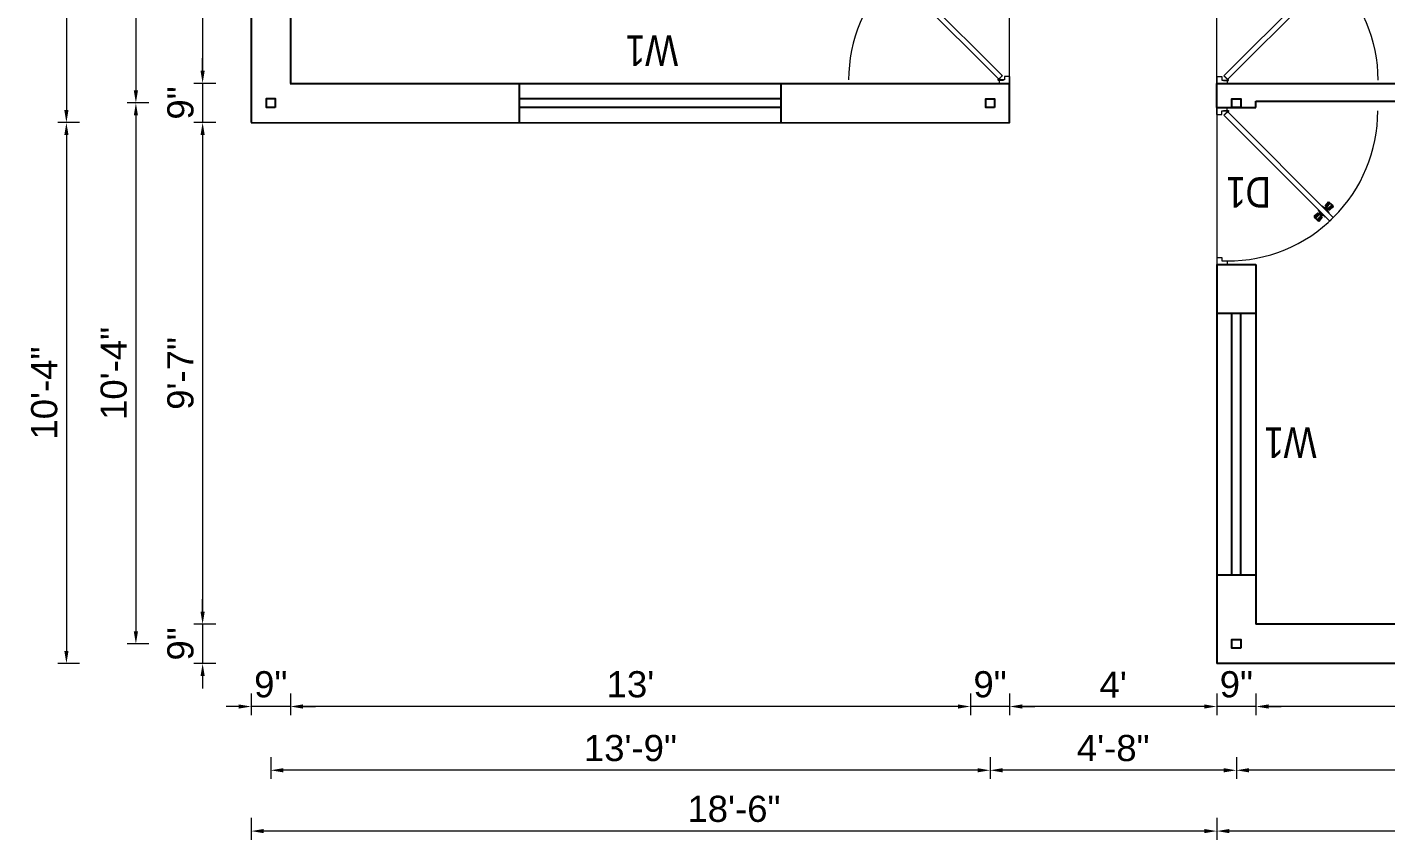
# Model space of a CAD drawing. Header units: inches. Extents: x 392906 to 410488, y -52747 to -40742.
# Drawn here: x 400157.8 to 400469.4, y -49512.9 to -49326.5 of the extents above; entities that cross this region are included whole.
import ezdxf

# ---------------------------------------------------------------- set-up
doc = ezdxf.new("R2010")
doc.units = ezdxf.units.IN
doc.header["$LTSCALE"] = 2
doc.header["$MEASUREMENT"] = 0
doc.header["$PDMODE"] = 34
doc.layers.get('0').update_dxf_attribs({"linetype": 'CONTINUOUS'})
doc.layers.get('DEFPOINTS').update_dxf_attribs({"color": 141, "linetype": 'CONTINUOUS'})
for name, color, linetype, lineweight in [('DOOR & WIN', 1, 'CONTINUOUS', 25), ('PUERTAS', 7, 'CONTINUOUS', 9), ('steps', 253, 'CONTINUOUS', 20)]:
    doc.layers.add(name, color=color, linetype=linetype, lineweight=lineweight)
doc.styles.add('Lettring Text', font='arial.ttf')
doc.styles.get("Standard").update_dxf_attribs({"font": 'ARIALN.TTF'})
doc.dimstyles.new('Copy of Standard', dxfattribs={"dimtxt": 6, "dimasz": 2.875, "dimexe": 2, "dimexo": 4, "dimgap": 2, "dimtad": 1, "dimdec": 0, "dimrnd": 1, "dimzin": 0, "dimdsep": 46, "dimlunit": 4, "dimtxsty": 'Lettring Text', "dimcen": 0.1, "dimclrd": 7, "dimclre": 7, "dimclrt": 7, "dimazin": 0, "dimtfac": 0.645, "dimtdec": 0, "dimtmove": 1, "dimatfit": 0, "dimfxl": 3, "dimfxlon": 1, "dimtfillclr": 256, "dimtolj": 1, "dimtzin": 0, "dimlwd": -1, "dimlwe": -1, "dimarcsym": 2})

# ---------------------------------------------------------------- blocks, each defined once
blk = doc.blocks.new('3ft')
at = {"layer": 'PUERTAS', "color": 6}
for p, q in [((1.01, 2.52), (25.23, 26.74)), ((26.05, 25.92), (1.77, 1.64)), ((26.05, 25.92), (25.23, 26.74)), ((0, 2.4), (0, 0)), ((0.72, 2.4), (0, 2.4)), ((1.6, 0), (0, 0)), ((0.72, 1.52), (0.72, 2.44)), ((0.8, 1.52), (0.72, 1.52)), ((0.8, 1.52), (0.8, 2.41)), ((0.8, 1.2), (0.8, 1.52)), ((1.6, 1.2), (0.8, 1.2)), ((1.57, 1.84), (0.94, 2.47)), ((1.63, 1.89), (0.97, 2.55)), ((1.63, 1.89), (1.57, 1.84)), ((1.77, 1.64), (1.57, 1.84)), ((1.6, 0), (1.6, 1.2)), ((34.4, 0), (34.4, 1.2)), ((34.4, 1.2), (35.2, 1.2)), ((34.4, 0), (36, 0)), ((35.2, 1.2), (35.2, 2.4)), ((35.2, 2.4), (36, 2.4)), ((36, 0), (36, 2.4))]:
    blk.add_line(p, q, dxfattribs=at)
at = {"layer": 'PUERTAS', "color": 8}
for p, q in [((22.57, 24.94), (21.65, 25.68)), ((22.63, 24.99), (21.69, 25.75)), ((22.74, 25.1), (21.84, 25.9)), ((22.13, 26.28), (21.98, 26.13)), ((22.88, 25.24), (22.01, 26.06)), ((22.13, 26.28), (22.27, 26.42)), ((22.29, 26.41), (22.27, 26.42)), ((23.16, 25.52), (22.34, 26.39)), ((23.3, 25.66), (22.5, 26.56)), ((23.41, 25.77), (22.65, 26.71)), ((23.46, 25.83), (22.72, 26.75)), ((22.95, 24.96), (22.84, 25.07)), ((22.98, 24.99), (22.86, 25.1)), ((23.03, 25.04), (22.91, 25.15)), ((23.11, 25.12), (22.99, 25.23)), ((23.13, 24.76), (23.18, 24.99)), ((23.28, 25.3), (23.17, 25.41)), ((23.36, 25.37), (23.25, 25.49)), ((23.31, 24.94), (23.28, 25.08)), ((23.41, 25.43), (23.3, 25.54)), ((23.46, 25.09), (23.32, 25.13)), ((23.44, 25.45), (23.33, 25.56)), ((23.64, 25.27), (23.41, 25.22)), ((23.87, 25.49), (23.49, 25.3)), ((24.08, 25.71), (23.57, 25.38)), ((22.69, 24.32), (23.02, 24.83)), ((22.91, 24.53), (23.1, 24.91)), ((23.63, 23.38), (24.14, 23.72)), ((23.84, 23.6), (24.22, 23.79)), ((24.07, 23.82), (24.3, 23.88)), ((24.25, 24), (24.39, 23.97)), ((24.25, 23.26), (24.99, 22.34)), ((24.27, 23.64), (24.38, 23.53)), ((24.3, 23.67), (24.41, 23.56)), ((24.3, 23.32), (25.06, 22.38)), ((24.35, 23.72), (24.46, 23.61)), ((24.4, 24.15), (24.43, 24.01)), ((24.41, 23.43), (25.2, 22.53)), ((24.43, 23.8), (24.54, 23.69)), ((24.58, 24.33), (24.52, 24.1)), ((24.55, 23.57), (25.37, 22.7)), ((24.6, 23.97), (24.72, 23.86)), ((24.8, 24.56), (24.61, 24.18)), ((25.02, 24.77), (24.68, 24.26)), ((24.68, 24.05), (24.79, 23.94)), ((24.73, 24.1), (24.85, 23.99)), ((24.76, 24.13), (24.87, 24.02)), ((24.83, 23.85), (25.7, 23.03)), ((24.97, 23.99), (25.87, 23.2)), ((25.08, 24.1), (26.02, 23.34)), ((25.14, 24.15), (26.06, 23.41)), ((25.58, 22.82), (25.43, 22.67)), ((25.58, 22.82), (25.73, 22.97)), ((25.72, 22.98), (25.73, 22.97)), ((0, 0), (36, 0))]:
    blk.add_line(p, q, dxfattribs=at)
at = {"layer": 'PUERTAS', "color": 1}
for p, q in [((21.67, 25.73), (22.17, 26.23)), ((22.49, 24.95), (21.67, 25.61)), ((21.7, 25.82), (22.14, 26.26)), ((21.73, 25.79), (21.7, 25.82)), ((22.58, 26.7), (22.14, 26.26)), ((22.67, 26.73), (22.17, 26.23)), ((22.61, 26.67), (22.58, 26.7)), ((22.6, 24.96), (23.02, 25.38)), ((22.7, 25.07), (22.71, 25.06)), ((23.45, 25.91), (22.79, 26.73)), ((22.82, 25.06), (23.08, 25.32)), ((22.94, 24.95), (22.83, 25.07)), ((22.93, 24.94), (23.19, 25.21)), ((23.44, 25.81), (23.02, 25.38)), ((23.34, 25.58), (23.08, 25.32)), ((23.46, 25.47), (23.19, 25.21)), ((23.33, 25.7), (23.34, 25.69)), ((23.45, 25.46), (23.33, 25.57)), ((23.57, 25.47), (23.57, 25.47)), ((24.15, 25.79), (23.68, 25.48)), ((23.68, 25.48), (23.68, 25.48)), ((24.27, 25.78), (24.26, 25.79)), ((25.09, 24.96), (25.1, 24.95)), ((22.61, 24.25), (22.92, 24.72)), ((22.62, 24.13), (22.61, 24.14)), ((22.92, 24.72), (22.92, 24.72)), ((22.93, 24.84), (22.93, 24.83)), ((23.44, 23.31), (23.45, 23.3)), ((23.56, 23.3), (24.03, 23.61)), ((24.03, 23.61), (24.03, 23.62)), ((24.14, 23.62), (24.14, 23.62)), ((24.25, 23.62), (24.51, 23.89)), ((24.26, 23.29), (24.69, 23.71)), ((24.26, 23.63), (24.37, 23.52)), ((24.26, 23.18), (24.92, 22.37)), ((24.37, 23.52), (24.63, 23.77)), ((24.37, 23.4), (24.37, 23.4)), ((24.78, 24.15), (24.51, 23.89)), ((24.89, 24.03), (24.63, 23.77)), ((25.11, 24.14), (24.69, 23.71)), ((24.77, 24.14), (24.88, 24.03)), ((24.79, 24.38), (24.78, 24.37)), ((24.78, 24.26), (24.78, 24.26)), ((25.1, 24.84), (24.79, 24.38)), ((25, 24.03), (25, 24.03)), ((25.04, 22.36), (25.54, 22.86)), ((25.1, 22.42), (25.13, 22.39)), ((25.13, 22.39), (25.57, 22.83)), ((25.22, 24.14), (26.03, 23.48)), ((26.04, 23.37), (25.54, 22.86)), ((26.01, 23.27), (25.57, 22.83)), ((25.98, 23.3), (26.01, 23.27))]:
    blk.add_line(p, q, dxfattribs=at)
at = {"layer": 'PUERTAS', "color": 2}
for p, q in [((21.99, 26.11), (21.98, 26.13)), ((25.42, 22.68), (25.43, 22.67))]:
    blk.add_line(p, q, dxfattribs=at)
at = {"layer": 'PUERTAS', "color": 6}
for radius in [0.155, 0.0752]:
    blk.add_circle((0.82, 2.56), radius, dxfattribs=at)
blk.add_arc((0.82, 2.56), 34.38, 359.7285, 90.0333, dxfattribs=at)
at = {"layer": 'PUERTAS', "color": 1}
for centre, start, end in [((22.54, 25.01), 231.0764, 315), ((22.73, 26.68), 38.9236, 135), ((22.77, 25.12), 225, 315), ((22.99, 24.89), 135, 219.7428), ((23.28, 25.63), 315, 45), ((23.39, 25.86), 315, 38.9236), ((23.51, 25.41), 50.2572, 135), ((23.62, 25.53), 230.2572, 315), ((24.2, 25.73), 45, 135), ((25.04, 24.89), 315, 45), ((22.67, 24.2), 135, 225), ((22.87, 24.78), 315, 39.7428), ((23.51, 23.36), 225, 315), ((24.09, 23.56), 50.2572, 135), ((24.2, 23.68), 230.2572, 315), ((24.32, 23.23), 135, 218.9236), ((24.42, 23.46), 135, 225), ((24.84, 24.31), 135, 219.7428), ((24.72, 24.21), 315, 39.7428), ((24.94, 23.98), 45, 135), ((24.98, 22.42), 218.9236, 315), ((25.17, 24.08), 51.0764, 135), ((25.98, 23.42), 315, 51.0764)]:
    blk.add_arc(centre, 0.08, start, end, dxfattribs=at)
blk = doc.blocks.new('*U199')
at = {"color": 3, "xscale": -1}
blk.add_blockref('3ft', (42, 0), dxfattribs=at)
blk = doc.blocks.new('*D682')
at = {"layer": 'DEFPOINTS', "color": 0, "ltscale": 0.5, "transparency": 16777216}
for p in [(400439.63, -49463.44), (400582.67, -49472.44), (400439.63, -49482.29)]:
    blk.add_point(p, dxfattribs=at)
at = {"layer": 'steps', "color": 7, "ltscale": 0.5, "transparency": 16777216}
for p, q in [((400439.63, -49479.29), (400439.63, -49484.29)), ((400582.67, -49479.29), (400582.67, -49484.29)), ((400579.79, -49482.29), (400442.51, -49482.29))]:
    blk.add_line(p, q, dxfattribs=at)
for points in [[(400442.51, -49481.81), (400442.51, -49482.77), (400439.63, -49482.29)], [(400579.79, -49481.81), (400579.79, -49482.77), (400582.67, -49482.29)]]:
    blk.add_solid(points, dxfattribs=at)
at = {"layer": 'steps', "color": 7, "ltscale": 0.5, "transparency": 16777216, "insert": (400511.15, -49477.28), "char_height": 6, "attachment_point": 5, "style": 'Lettring Text'}
blk.add_mtext('\\A1;11\'-11"', dxfattribs=at)
blk = doc.blocks.new('*D683')
at = {"layer": 'DEFPOINTS', "color": 0, "ltscale": 0.5, "transparency": 16777216}
for p in [(400439.63, -49463.44), (400430.63, -49472.44), (400430.63, -49482.29)]:
    blk.add_point(p, dxfattribs=at)
at = {"layer": 'steps', "color": 7, "ltscale": 0.5, "transparency": 16777216}
for p, q in [((400430.63, -49479.29), (400430.63, -49484.29)), ((400439.63, -49479.29), (400439.63, -49484.29)), ((400427.76, -49482.29), (400424.88, -49482.29)), ((400439.63, -49482.29), (400430.63, -49482.29)), ((400442.51, -49482.29), (400445.38, -49482.29))]:
    blk.add_line(p, q, dxfattribs=at)
for points in [[(400427.76, -49481.81), (400427.76, -49482.77), (400430.63, -49482.29)], [(400442.51, -49481.81), (400442.51, -49482.77), (400439.63, -49482.29)]]:
    blk.add_solid(points, dxfattribs=at)
at = {"layer": 'steps', "color": 7, "ltscale": 0.5, "transparency": 16777216, "insert": (400435.13, -49477.23), "char_height": 6, "attachment_point": 5, "style": 'Lettring Text'}
blk.add_mtext('\\A1;9"', dxfattribs=at)
blk = doc.blocks.new('*D684')
at = {"layer": 'DEFPOINTS', "color": 0, "ltscale": 0.5, "transparency": 16777216}
for p in [(400383.13, -49348.45), (400430.63, -49472.44), (400383.13, -49482.29)]:
    blk.add_point(p, dxfattribs=at)
at = {"layer": 'steps', "color": 7, "ltscale": 0.5, "transparency": 16777216}
for p, q in [((400383.13, -49479.29), (400383.13, -49484.29)), ((400430.63, -49479.29), (400430.63, -49484.29)), ((400427.76, -49482.29), (400386.01, -49482.29))]:
    blk.add_line(p, q, dxfattribs=at)
for points in [[(400386.01, -49481.81), (400386.01, -49482.77), (400383.13, -49482.29)], [(400427.76, -49481.81), (400427.76, -49482.77), (400430.63, -49482.29)]]:
    blk.add_solid(points, dxfattribs=at)
at = {"layer": 'steps', "color": 7, "ltscale": 0.5, "transparency": 16777216, "insert": (400406.88, -49477.29), "char_height": 6, "attachment_point": 5, "style": 'Lettring Text'}
blk.add_mtext("\\A1;4'", dxfattribs=at)
blk = doc.blocks.new('*D685')
at = {"layer": 'DEFPOINTS', "color": 0, "ltscale": 0.5, "transparency": 16777216}
for p in [(400374.13, -49303.45), (400383.13, -49348.45), (400374.13, -49482.29)]:
    blk.add_point(p, dxfattribs=at)
at = {"layer": 'steps', "color": 7, "ltscale": 0.5, "transparency": 16777216}
for p, q in [((400374.13, -49479.29), (400374.13, -49484.29)), ((400383.13, -49479.29), (400383.13, -49484.29)), ((400371.26, -49482.29), (400368.38, -49482.29)), ((400383.13, -49482.29), (400374.13, -49482.29)), ((400386.01, -49482.29), (400388.88, -49482.29))]:
    blk.add_line(p, q, dxfattribs=at)
for points in [[(400371.26, -49481.81), (400371.26, -49482.77), (400374.13, -49482.29)], [(400386.01, -49481.81), (400386.01, -49482.77), (400383.13, -49482.29)]]:
    blk.add_solid(points, dxfattribs=at)
at = {"layer": 'steps', "color": 7, "ltscale": 0.5, "transparency": 16777216, "insert": (400378.63, -49477.23), "char_height": 6, "attachment_point": 5, "style": 'Lettring Text'}
blk.add_mtext('\\A1;9"', dxfattribs=at)
blk = doc.blocks.new('*D686')
at = {"layer": 'DEFPOINTS', "color": 0, "ltscale": 0.5, "transparency": 16777216}
for p in [(400374.13, -49303.45), (400218.13, -49339.42), (400218.13, -49482.29)]:
    blk.add_point(p, dxfattribs=at)
at = {"layer": 'steps', "color": 7, "ltscale": 0.5, "transparency": 16777216}
for p, q in [((400218.13, -49479.29), (400218.13, -49484.29)), ((400374.13, -49479.29), (400374.13, -49484.29)), ((400371.26, -49482.29), (400221.01, -49482.29))]:
    blk.add_line(p, q, dxfattribs=at)
for points in [[(400221.01, -49481.81), (400221.01, -49482.77), (400218.13, -49482.29)], [(400371.26, -49481.81), (400371.26, -49482.77), (400374.13, -49482.29)]]:
    blk.add_solid(points, dxfattribs=at)
at = {"layer": 'steps', "color": 7, "ltscale": 0.5, "transparency": 16777216, "insert": (400296.13, -49477.23), "char_height": 6, "attachment_point": 5, "style": 'Lettring Text'}
blk.add_mtext("\\A1;13'", dxfattribs=at)
blk = doc.blocks.new('*D687')
at = {"layer": 'DEFPOINTS', "color": 0, "ltscale": 0.5, "transparency": 16777216}
for p in [(400218.13, -49339.42), (400209.13, -49348.42), (400209.13, -49482.29)]:
    blk.add_point(p, dxfattribs=at)
at = {"layer": 'steps', "color": 7, "ltscale": 0.5, "transparency": 16777216}
for p, q in [((400209.13, -49479.29), (400209.13, -49484.29)), ((400218.13, -49479.29), (400218.13, -49484.29)), ((400206.26, -49482.29), (400203.38, -49482.29)), ((400218.13, -49482.29), (400209.13, -49482.29)), ((400221.01, -49482.29), (400223.88, -49482.29))]:
    blk.add_line(p, q, dxfattribs=at)
for points in [[(400206.26, -49481.81), (400206.26, -49482.77), (400209.13, -49482.29)], [(400221.01, -49481.81), (400221.01, -49482.77), (400218.13, -49482.29)]]:
    blk.add_solid(points, dxfattribs=at)
at = {"layer": 'steps', "color": 7, "ltscale": 0.5, "transparency": 16777216, "insert": (400213.63, -49477.23), "char_height": 6, "attachment_point": 5, "style": 'Lettring Text'}
blk.add_mtext('\\A1;9"', dxfattribs=at)
blk = doc.blocks.new('*D688')
at = {"layer": 'DEFPOINTS', "color": 0, "ltscale": 0.5, "transparency": 16777216}
for p in [(400435.13, -49467.94), (400586.79, -49467.94), (400435.13, -49496.91)]:
    blk.add_point(p, dxfattribs=at)
at = {"layer": 'steps', "color": 7, "ltscale": 0.5, "transparency": 16777216}
for p, q in [((400435.13, -49493.91), (400435.13, -49498.91)), ((400586.79, -49493.91), (400586.79, -49498.91)), ((400583.91, -49496.91), (400438.01, -49496.91))]:
    blk.add_line(p, q, dxfattribs=at)
for points in [[(400438.01, -49496.43), (400438.01, -49497.39), (400435.13, -49496.91)], [(400583.91, -49496.43), (400583.91, -49497.39), (400586.79, -49496.91)]]:
    blk.add_solid(points, dxfattribs=at)
at = {"layer": 'steps', "color": 7, "ltscale": 0.5, "transparency": 16777216, "insert": (400510.96, -49491.85), "char_height": 6, "attachment_point": 5, "style": 'Lettring Text'}
blk.add_mtext('\\A1;12\'-8"', dxfattribs=at)
blk = doc.blocks.new('*D689')
at = {"layer": 'DEFPOINTS', "color": 0, "ltscale": 0.5, "transparency": 16777216}
for p in [(400378.63, -49343.95), (400435.13, -49467.94), (400378.63, -49496.91)]:
    blk.add_point(p, dxfattribs=at)
at = {"layer": 'steps', "color": 7, "ltscale": 0.5, "transparency": 16777216}
for p, q in [((400378.63, -49493.91), (400378.63, -49498.91)), ((400435.13, -49493.91), (400435.13, -49498.91)), ((400432.26, -49496.91), (400381.51, -49496.91))]:
    blk.add_line(p, q, dxfattribs=at)
for points in [[(400381.51, -49496.43), (400381.51, -49497.39), (400378.63, -49496.91)], [(400432.26, -49496.43), (400432.26, -49497.39), (400435.13, -49496.91)]]:
    blk.add_solid(points, dxfattribs=at)
at = {"layer": 'steps', "color": 7, "ltscale": 0.5, "transparency": 16777216, "insert": (400406.88, -49491.85), "char_height": 6, "attachment_point": 5, "style": 'Lettring Text'}
blk.add_mtext('\\A1;4\'-8"', dxfattribs=at)
blk = doc.blocks.new('*D690')
at = {"layer": 'DEFPOINTS', "color": 0, "ltscale": 0.5, "transparency": 16777216}
for p in [(400213.63, -49343.92), (400378.63, -49343.95), (400213.63, -49496.91)]:
    blk.add_point(p, dxfattribs=at)
at = {"layer": 'steps', "color": 7, "ltscale": 0.5, "transparency": 16777216}
for p, q in [((400213.63, -49493.91), (400213.63, -49498.91)), ((400378.63, -49493.91), (400378.63, -49498.91)), ((400375.76, -49496.91), (400216.51, -49496.91))]:
    blk.add_line(p, q, dxfattribs=at)
for points in [[(400216.51, -49496.43), (400216.51, -49497.39), (400213.63, -49496.91)], [(400375.76, -49496.43), (400375.76, -49497.39), (400378.63, -49496.91)]]:
    blk.add_solid(points, dxfattribs=at)
at = {"layer": 'steps', "color": 7, "ltscale": 0.5, "transparency": 16777216, "insert": (400296.13, -49491.84), "char_height": 6, "attachment_point": 5, "style": 'Lettring Text'}
blk.add_mtext('\\A1;13\'-9"', dxfattribs=at)
blk = doc.blocks.new('*D691')
at = {"layer": 'DEFPOINTS', "color": 0, "ltscale": 0.5, "transparency": 16777216}
for p in [(400430.63, -49472.44), (400591.7, -49472.44), (400430.63, -49510.85)]:
    blk.add_point(p, dxfattribs=at)
at = {"layer": 'steps', "color": 7, "ltscale": 0.5, "transparency": 16777216}
for p, q in [((400430.63, -49507.85), (400430.63, -49512.85)), ((400591.7, -49507.85), (400591.7, -49512.85)), ((400588.83, -49510.85), (400433.51, -49510.85))]:
    blk.add_line(p, q, dxfattribs=at)
for points in [[(400433.51, -49510.37), (400433.51, -49511.33), (400430.63, -49510.85)], [(400588.83, -49510.37), (400588.83, -49511.33), (400591.7, -49510.85)]]:
    blk.add_solid(points, dxfattribs=at)
at = {"layer": 'steps', "color": 7, "ltscale": 0.5, "transparency": 16777216, "insert": (400511.17, -49505.79), "char_height": 6, "attachment_point": 5, "style": 'Lettring Text'}
blk.add_mtext('\\A1;13\'-5"', dxfattribs=at)
blk = doc.blocks.new('*D692')
at = {"layer": 'DEFPOINTS', "color": 0, "ltscale": 0.5, "transparency": 16777216}
for p in [(400209.13, -49348.42), (400430.63, -49472.44), (400209.13, -49510.85)]:
    blk.add_point(p, dxfattribs=at)
at = {"layer": 'steps', "color": 7, "ltscale": 0.5, "transparency": 16777216}
for p, q in [((400209.13, -49507.85), (400209.13, -49512.85)), ((400430.63, -49507.85), (400430.63, -49512.85)), ((400427.76, -49510.85), (400212.01, -49510.85))]:
    blk.add_line(p, q, dxfattribs=at)
for points in [[(400212.01, -49510.37), (400212.01, -49511.33), (400209.13, -49510.85)], [(400427.76, -49510.37), (400427.76, -49511.33), (400430.63, -49510.85)]]:
    blk.add_solid(points, dxfattribs=at)
at = {"layer": 'steps', "color": 7, "ltscale": 0.5, "transparency": 16777216, "insert": (400319.88, -49505.79), "char_height": 6, "attachment_point": 5, "style": 'Lettring Text'}
blk.add_mtext('\\A1;18\'-6"', dxfattribs=at)
blk = doc.blocks.new('*D702')
at = {"layer": 'DEFPOINTS', "color": 0, "ltscale": 0.5, "transparency": 16777216}
for p in [(400218.13, -49219.42), (400198, -49339.42), (400218.1, -49339.42)]:
    blk.add_point(p, dxfattribs=at)
at = {"layer": 'steps', "color": 7, "ltscale": 0.5, "transparency": 16777216}
for p, q in [((400201, -49219.42), (400196, -49219.42)), ((400198, -49222.29), (400198, -49336.54)), ((400201, -49339.42), (400196, -49339.42))]:
    blk.add_line(p, q, dxfattribs=at)
for points in [[(400197.52, -49222.29), (400198.48, -49222.29), (400198, -49219.42)], [(400197.52, -49336.54), (400198.48, -49336.54), (400198, -49339.42)]]:
    blk.add_solid(points, dxfattribs=at)
at = {"layer": 'steps', "color": 7, "ltscale": 0.5, "transparency": 16777216, "insert": (400192.94, -49279.42), "char_height": 6, "attachment_point": 5, "rotation": 90, "style": 'Lettring Text'}
blk.add_mtext("\\A1;10'", dxfattribs=at)
blk = doc.blocks.new('*D703')
at = {"layer": 'DEFPOINTS', "color": 0, "ltscale": 0.5, "transparency": 16777216}
for p in [(400218.1, -49339.42), (400198, -49348.42), (400209.13, -49348.42)]:
    blk.add_point(p, dxfattribs=at)
at = {"layer": 'steps', "color": 7, "ltscale": 0.5, "transparency": 16777216}
for p, q in [((400198, -49336.54), (400198, -49333.67)), ((400201, -49339.42), (400196, -49339.42)), ((400198, -49339.42), (400198, -49348.42)), ((400201, -49348.42), (400196, -49348.42)), ((400198, -49351.29), (400198, -49354.17))]:
    blk.add_line(p, q, dxfattribs=at)
for points in [[(400197.52, -49336.54), (400198.48, -49336.54), (400198, -49339.42)], [(400197.52, -49351.29), (400198.48, -49351.29), (400198, -49348.42)]]:
    blk.add_solid(points, dxfattribs=at)
at = {"layer": 'steps', "color": 7, "ltscale": 0.5, "transparency": 16777216, "insert": (400192.94, -49343.92), "char_height": 6, "attachment_point": 5, "rotation": 90, "style": 'Lettring Text'}
blk.add_mtext('\\A1;9"', dxfattribs=at)
blk = doc.blocks.new('*D704')
at = {"layer": 'DEFPOINTS', "color": 0, "ltscale": 0.5, "transparency": 16777216}
for p in [(400209.13, -49348.42), (400198, -49463.44), (400439.63, -49463.44)]:
    blk.add_point(p, dxfattribs=at)
at = {"layer": 'steps', "color": 7, "ltscale": 0.5, "transparency": 16777216}
for p, q in [((400201, -49348.42), (400196, -49348.42)), ((400198, -49351.29), (400198, -49460.57)), ((400201, -49463.44), (400196, -49463.44))]:
    blk.add_line(p, q, dxfattribs=at)
for points in [[(400197.52, -49351.29), (400198.48, -49351.29), (400198, -49348.42)], [(400197.52, -49460.57), (400198.48, -49460.57), (400198, -49463.44)]]:
    blk.add_solid(points, dxfattribs=at)
at = {"layer": 'steps', "color": 7, "ltscale": 0.5, "transparency": 16777216, "insert": (400192.94, -49405.93), "char_height": 6, "attachment_point": 5, "rotation": 90, "style": 'Lettring Text'}
blk.add_mtext('\\A1;9\'-7"', dxfattribs=at)
blk = doc.blocks.new('*D705')
at = {"layer": 'DEFPOINTS', "color": 0, "ltscale": 0.5, "transparency": 16777216}
for p in [(400439.63, -49463.44), (400198, -49472.44), (400430.63, -49472.44)]:
    blk.add_point(p, dxfattribs=at)
at = {"layer": 'steps', "color": 7, "ltscale": 0.5, "transparency": 16777216}
for p, q in [((400198, -49460.57), (400198, -49457.69)), ((400201, -49463.44), (400196, -49463.44)), ((400198, -49463.44), (400198, -49472.44)), ((400201, -49472.44), (400196, -49472.44)), ((400198, -49475.32), (400198, -49478.19))]:
    blk.add_line(p, q, dxfattribs=at)
for points in [[(400197.52, -49460.57), (400198.48, -49460.57), (400198, -49463.44)], [(400197.52, -49475.32), (400198.48, -49475.32), (400198, -49472.44)]]:
    blk.add_solid(points, dxfattribs=at)
at = {"layer": 'steps', "color": 7, "ltscale": 0.5, "transparency": 16777216, "insert": (400192.94, -49467.94), "char_height": 6, "attachment_point": 5, "rotation": 90, "style": 'Lettring Text'}
blk.add_mtext('\\A1;9"', dxfattribs=at)
blk = doc.blocks.new('*D706')
at = {"layer": 'DEFPOINTS', "color": 0, "ltscale": 0.5, "transparency": 16777216}
for p in [(400213.63, -49214.92), (400182.69, -49343.92), (400213.63, -49343.92)]:
    blk.add_point(p, dxfattribs=at)
at = {"layer": 'steps', "color": 7, "ltscale": 0.5, "transparency": 16777216}
for p, q in [((400185.69, -49214.92), (400180.69, -49214.92)), ((400182.69, -49217.79), (400182.69, -49341.04)), ((400185.69, -49343.92), (400180.69, -49343.92))]:
    blk.add_line(p, q, dxfattribs=at)
for points in [[(400182.21, -49217.79), (400183.17, -49217.79), (400182.69, -49214.92)], [(400182.21, -49341.04), (400183.17, -49341.04), (400182.69, -49343.92)]]:
    blk.add_solid(points, dxfattribs=at)
at = {"layer": 'steps', "color": 7, "ltscale": 0.5, "transparency": 16777216, "insert": (400177.63, -49279.42), "char_height": 6, "attachment_point": 5, "rotation": 90, "style": 'Lettring Text'}
blk.add_mtext('\\A1;10\'-9"', dxfattribs=at)
blk = doc.blocks.new('*D707')
at = {"layer": 'DEFPOINTS', "color": 0, "ltscale": 0.5, "transparency": 16777216}
for p in [(400213.63, -49343.92), (400182.69, -49467.94), (400435.13, -49467.94)]:
    blk.add_point(p, dxfattribs=at)
at = {"layer": 'steps', "color": 7, "ltscale": 0.5, "transparency": 16777216}
for p, q in [((400185.69, -49343.92), (400180.69, -49343.92)), ((400182.69, -49346.79), (400182.69, -49465.07)), ((400185.69, -49467.94), (400180.69, -49467.94))]:
    blk.add_line(p, q, dxfattribs=at)
for points in [[(400182.21, -49346.79), (400183.17, -49346.79), (400182.69, -49343.92)], [(400182.21, -49465.07), (400183.17, -49465.07), (400182.69, -49467.94)]]:
    blk.add_solid(points, dxfattribs=at)
at = {"layer": 'steps', "color": 7, "ltscale": 0.5, "transparency": 16777216, "insert": (400177.63, -49405.93), "char_height": 6, "attachment_point": 5, "rotation": 90, "style": 'Lettring Text'}
blk.add_mtext('\\A1;10\'-4"', dxfattribs=at)
blk = doc.blocks.new('*D708')
at = {"layer": 'DEFPOINTS', "color": 0, "ltscale": 0.5, "transparency": 16777216}
for p in [(400209.13, -49210.42), (400166.75, -49348.42), (400209.13, -49348.42)]:
    blk.add_point(p, dxfattribs=at)
at = {"layer": 'steps', "color": 7, "ltscale": 0.5, "transparency": 16777216}
for p, q in [((400169.75, -49210.42), (400164.75, -49210.42)), ((400166.75, -49213.29), (400166.75, -49345.54)), ((400169.75, -49348.42), (400164.75, -49348.42))]:
    blk.add_line(p, q, dxfattribs=at)
for points in [[(400166.27, -49213.29), (400167.23, -49213.29), (400166.75, -49210.42)], [(400166.27, -49345.54), (400167.23, -49345.54), (400166.75, -49348.42)]]:
    blk.add_solid(points, dxfattribs=at)
at = {"layer": 'steps', "color": 7, "ltscale": 0.5, "transparency": 16777216, "insert": (400161.69, -49279.42), "char_height": 6, "attachment_point": 5, "rotation": 90, "style": 'Lettring Text'}
blk.add_mtext('\\A1;11\'-6"', dxfattribs=at)
blk = doc.blocks.new('*D709')
at = {"layer": 'DEFPOINTS', "color": 0, "ltscale": 0.5, "transparency": 16777216}
for p in [(400209.13, -49348.42), (400166.75, -49472.44), (400430.63, -49472.44)]:
    blk.add_point(p, dxfattribs=at)
at = {"layer": 'steps', "color": 7, "ltscale": 0.5, "transparency": 16777216}
for p, q in [((400169.75, -49348.42), (400164.75, -49348.42)), ((400166.75, -49351.29), (400166.75, -49469.57)), ((400169.75, -49472.44), (400164.75, -49472.44))]:
    blk.add_line(p, q, dxfattribs=at)
for points in [[(400166.27, -49351.29), (400167.23, -49351.29), (400166.75, -49348.42)], [(400166.27, -49469.57), (400167.23, -49469.57), (400166.75, -49472.44)]]:
    blk.add_solid(points, dxfattribs=at)
at = {"layer": 'steps', "color": 7, "ltscale": 0.5, "transparency": 16777216, "insert": (400161.69, -49410.43), "char_height": 6, "attachment_point": 5, "rotation": 90, "style": 'Lettring Text'}
blk.add_mtext('\\A1;10\'-4"', dxfattribs=at)

msp = doc.modelspace()

# ---------------------------------------------------------------- linework, layer by layer
at = {"ltscale": 0.5}
for p, q in [((400209.13, -49210.42), (400209.13, -49348.42)), ((400218.13, -49219.42), (400218.13, -49339.42)), ((400218.1, -49339.42), (400383.13, -49339.45)), ((400270.62, -49339.44), (400270.62, -49348.44)), ((400330.62, -49339.44), (400330.62, -49348.44)), ((400383.13, -49348.45), (400383.13, -49339.45)), ((400430.63, -49339.46), (400570.98, -49339.5)), ((400430.63, -49344.95), (400430.63, -49339.47)), ((400330.62, -49342.94), (400270.62, -49342.94)), ((400439.63, -49343.47), (400571.33, -49343.5)), ((400439.63, -49344.95), (400439.63, -49343.47)), ((400330.62, -49344.94), (400270.62, -49344.94)), ((400430.63, -49344.95), (400439.63, -49344.95)), ((400209.13, -49348.42), (400383.13, -49348.45)), ((400430.63, -49380.95), (400430.63, -49472.44)), ((400430.63, -49380.95), (400439.63, -49380.95)), ((400439.63, -49380.95), (400439.63, -49463.44)), ((400439.63, -49392.2), (400430.63, -49392.2)), ((400434.13, -49452.2), (400434.13, -49392.2)), ((400436.13, -49452.2), (400436.13, -49392.2)), ((400439.63, -49452.2), (400430.63, -49452.2)), ((400581.87, -49463.44), (400439.63, -49463.44)), ((400591.7, -49472.44), (400430.63, -49472.44))]:
    msp.add_line(p, q, dxfattribs=at)
for points in [[(400214.63, -49344.92), (400212.63, -49344.92), (400212.63, -49342.92), (400214.63, -49342.92)], [(400379.63, -49344.95), (400377.63, -49344.95), (400377.63, -49342.95), (400379.63, -49342.95)], [(400436.13, -49344.95), (400434.13, -49344.95), (400434.13, -49342.95), (400436.13, -49342.95)], [(400436.13, -49468.94), (400434.13, -49468.94), (400434.13, -49466.94), (400436.13, -49466.94)]]:
    msp.add_lwpolyline(points, close=True, dxfattribs=at)

# ---------------------------------------------------------------- block references
at = {"layer": 'DOOR & WIN', "xscale": -1}
for p, rotation in [((400383.13, -49297.45), 90), ((400430.63, -49386.95), 270)]:
    msp.add_blockref('*U199', p, dxfattribs=dict(at, rotation=rotation))
at = {"layer": 'DOOR & WIN', "rotation": 270}
msp.add_blockref('*U199', (400430.63, -49297.47), dxfattribs=at)

# ---------------------------------------------------------------- texts
at = {"layer": 'steps', "color": 7, "ltscale": 0.3, "char_height": 7, "width": 18.6213, "attachment_point": 8, "rotation": 180}
for insert in [(400301.07, -49328.43), (400447.53, -49418.32)]:
    msp.add_mtext('W1', dxfattribs=dict(at, insert=insert))
at = {"layer": 'steps', "color": 7, "ltscale": 0.3, "insert": (400437.93, -49360.92), "char_height": 7, "attachment_point": 8, "rotation": 180}
msp.add_mtext_dynamic_manual_height_columns('{\\W1;D1}', width=18.6213, gutter_width=40, heights=[0], dxfattribs=at)

# ---------------------------------------------------------------- dimensions: what is measured, and where the dimension line sits
at = {"layer": 'steps', "ltscale": 0.5}
for base, p1, p2, angle, picture, middle in [((400166.75, -49348.42), (400209.13, -49210.42), (400209.13, -49348.42), 270, '*D708', (400161.69, -49279.42)), ((400182.69, -49343.92), (400213.63, -49214.92), (400213.63, -49343.92), 270, '*D706', (400177.63, -49279.42)), ((400198, -49339.42), (400218.13, -49219.42), (400218.1, -49339.42), 270, '*D702', (400192.94, -49279.42)), ((400218.13, -49482.29), (400374.13, -49303.45), (400218.13, -49339.42), 180, '*D686', (400296.13, -49477.23)), ((400182.69, -49467.94), (400213.63, -49343.92), (400435.13, -49467.94), 270, '*D707', (400177.63, -49405.93)), ((400213.63, -49496.91), (400378.63, -49343.95), (400213.63, -49343.92), 180, '*D690', (400296.13, -49491.84)), ((400378.6310338, -49496.90853527), (400435.1310338, -49467.94003159), (400378.6310338, -49343.95372228), 180, '*D689', (400406.8810338, -49491.84509735)), ((400166.75, -49472.44), (400209.13, -49348.42), (400430.63, -49472.44), 270, '*D709', (400161.69, -49410.43)), ((400198, -49463.44), (400209.13, -49348.42), (400439.63, -49463.44), 270, '*D704', (400192.94, -49405.93)), ((400209.1310338, -49510.8525105), (400430.6310338, -49472.44003159), (400209.1310338, -49348.41702872), 180, '*D692', (400319.8810338, -49505.78907257)), ((400383.1310338, -49482.2936259), (400430.6310338, -49472.44003159), (400383.1310338, -49348.45469655), 180, '*D684', (400406.8810338, -49477.2936259)), ((400439.63, -49482.29), (400582.67, -49472.44), (400439.63, -49463.44), 180, '*D682', (400511.15, -49477.28)), ((400435.13, -49496.91), (400586.79, -49467.94), (400435.13, -49467.94), 180, '*D688', (400510.96, -49491.85)), ((400430.63, -49510.85), (400591.7, -49472.44), (400430.63, -49472.44), 180, '*D691', (400511.17, -49505.79))]:
    dim = msp.add_linear_dim(base=base, p1=p1, p2=p2, angle=angle, dimstyle='Copy of Standard', dxfattribs=at)
    dim.commit()
    dim.dimension.update_dxf_attribs({"geometry": picture, "text_midpoint": middle})
for base, p1, p2, angle, picture, middle in [((400374.13, -49482.29), (400383.13, -49348.45), (400374.13, -49303.45), 180, '*D685', (400378.63, -49482.29)), ((400198, -49348.42), (400218.1, -49339.42), (400209.13, -49348.42), 270, '*D703', (400198, -49343.92)), ((400209.13, -49482.29), (400218.13, -49339.42), (400209.13, -49348.42), 180, '*D687', (400213.63, -49482.29)), ((400198, -49472.44), (400439.63, -49463.44), (400430.63, -49472.44), 270, '*D705', (400198, -49467.94)), ((400430.63, -49482.29), (400439.63, -49463.44), (400430.63, -49472.44), 180, '*D683', (400435.13, -49482.29))]:
    dim = msp.add_linear_dim(base=base, p1=p1, p2=p2, angle=angle, dimstyle='Copy of Standard', dxfattribs=at)
    dim.commit()
    dim.dimension.update_dxf_attribs({"geometry": picture, "text_midpoint": middle, "dimtype": 160})

doc.saveas('drawing.dxf')
